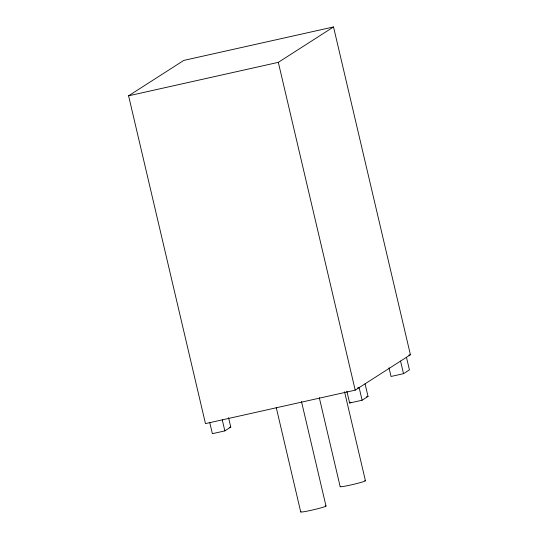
<?xml version="1.0" encoding="UTF-8"?>
<svg xmlns="http://www.w3.org/2000/svg" width="539" height="539" viewBox="0 0 539 539"><rect width="100%" height="100%" fill="white"/><g stroke="black" fill="none" stroke-linecap="round" stroke-linejoin="round"><path stroke-width="0.81" d="M128.585 95.807L183.792 60.408L333.526 26.95L410.415 354.756L355.208 390.148L205.474 423.607L128.585 95.807L278.319 62.349L333.526 26.95M209.786 422.657L212.373 433.686L224.851 430.897L230.766 427.104L228.549 417.651M346.853 391.199L349.629 403.017L350.943 402.175M349.629 403.017L362.107 400.228L368.022 396.434L365.065 383.829M389.003 367.8L391.038 376.471L403.516 373.682L409.431 369.889L406.473 357.283M408.778 355.12L410.415 354.756M357.586 387.972L359.149 387.622L362.107 400.228M229.203 427.454L230.766 427.104M366.459 396.785L368.022 396.434M400.558 361.076L403.516 373.682M278.319 62.349L355.208 390.148M344.556 391.786L365.429 480.768M319.297 397.667L340.163 486.643M301.483 401.555L325.994 506.047M276.224 407.437L300.728 511.929M222.263 419.868L224.851 430.897M364.694 480.653A12.976 0.795 -13.2 0 1 353.968 484.244A12.976 0.795 -13.2 0 1 340.318 486.495M325.26 505.932A12.976 0.795 -13.2 0 1 314.089 509.631A12.976 0.795 -13.2 0 1 301.058 511.679"/></g></svg>
